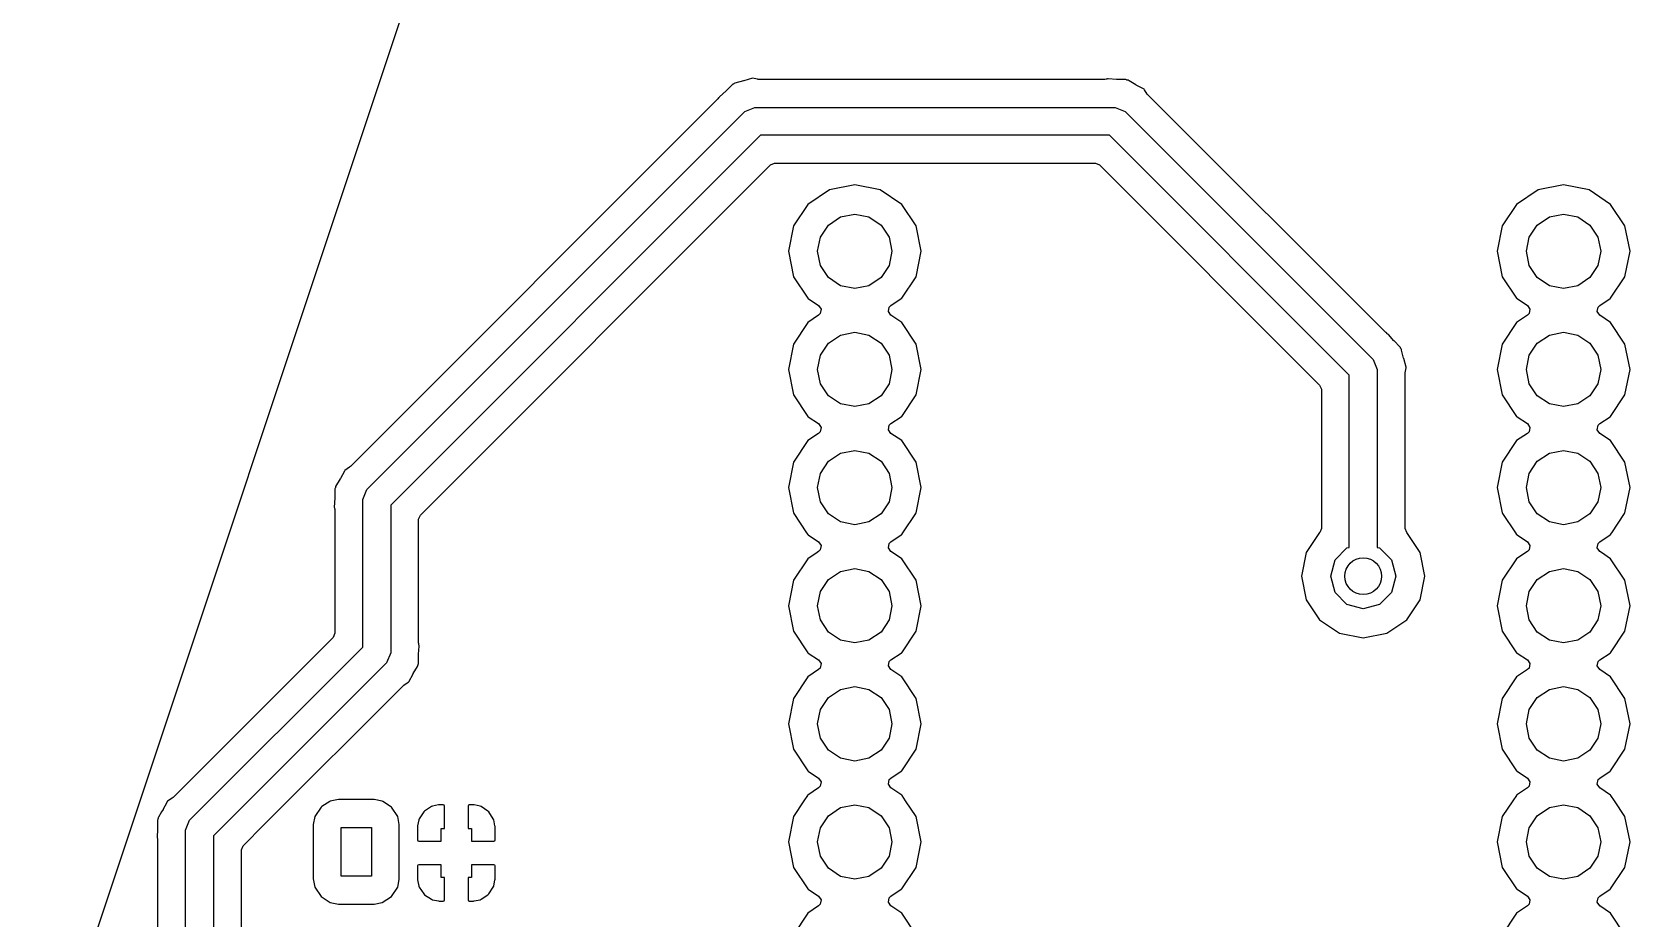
# Model space of a CAD drawing. Extents: x 0.81 to 6.94, y -6.68 to -0.78.
# Drawn here: x 2.883 to 4.236, y -3.224 to -2.474 of the extents above; entities that cross this region are included whole.
import ezdxf

# ---------------------------------------------------------------- set-up
doc = ezdxf.new("R2010")
doc.units = 0
doc.header["$MEASUREMENT"] = 0
doc.layers.add('BLACK', color=7, linetype='CONTINUOUS')

msp = doc.modelspace()

# ---------------------------------------------------------------- linework, layer by layer
at = {"layer": 'BLACK', "linetype": 'CONTINUOUS'}
for p, q in [((2.88318, -3.39975), (3.21082, -2.41685)), ((3.48551, -2.51582), (3.47808, -2.51764)), ((3.48576, -2.51575), (3.48551, -2.51582)), ((3.49309, -2.51354), (3.48576, -2.51575)), ((3.49729, -2.51434), (3.49309, -2.51354)), ((3.49793, -2.51446), (3.49729, -2.51434)), ((3.49886, -2.51455), (3.49793, -2.51446)), ((3.79139, -2.51455), (3.49886, -2.51455)), ((3.79238, -2.51434), (3.79139, -2.51455)), ((3.79239, -2.51441), (3.79238, -2.51434)), ((3.79299, -2.51431), (3.79239, -2.51441)), ((3.79353, -2.51406), (3.79299, -2.51431)), ((3.79413, -2.5141), (3.79353, -2.51406)), ((3.80107, -2.51454), (3.79413, -2.5141)), ((3.79413, -2.5141), (3.79413, -2.5141)), ((3.80138, -2.51455), (3.80107, -2.51454)), ((3.8084, -2.51455), (3.80138, -2.51455)), ((3.80908, -2.51463), (3.8084, -2.51455)), ((3.80948, -2.51485), (3.80908, -2.51463)), ((3.80991, -2.51499), (3.80948, -2.51485)), ((3.80997, -2.51501), (3.80991, -2.51499)), ((3.81032, -2.51512), (3.80997, -2.51501)), ((3.81092, -2.51516), (3.81032, -2.51512)), ((3.81201, -2.51582), (3.81092, -2.51516)), ((3.81746, -2.51912), (3.81201, -2.51582)), ((3.46502, -2.52916), (3.4648, -2.52972)), ((3.47068, -2.52417), (3.46502, -2.52916)), ((3.47091, -2.52395), (3.47068, -2.52417)), ((3.47587, -2.51899), (3.47091, -2.52395)), ((3.47641, -2.51857), (3.47587, -2.51899)), ((3.47685, -2.51844), (3.47641, -2.51857)), ((3.47725, -2.51823), (3.47685, -2.51844)), ((3.4773, -2.51821), (3.47725, -2.51823)), ((3.47763, -2.51804), (3.4773, -2.51821)), ((3.47808, -2.51764), (3.47763, -2.51804)), ((3.81769, -2.51925), (3.81746, -2.51912)), ((3.82443, -2.52286), (3.81769, -2.51925)), ((3.82477, -2.52336), (3.82443, -2.52286)), ((3.8272, -2.52694), (3.82477, -2.52336)), ((3.82477, -2.52336), (3.82477, -2.52336)), ((3.8278, -2.52766), (3.8272, -2.52694)), ((4.02898, -2.72884), (3.8278, -2.52766)), ((3.46384, -2.53102), (3.15266, -2.8422)), ((3.16665, -2.86165), (3.48665, -2.54165)), ((3.4644, -2.53017), (3.46384, -2.53102)), ((3.46446, -2.53021), (3.4644, -2.53017)), ((3.4648, -2.52972), (3.46446, -2.53021)), ((3.48665, -2.54165), (3.495, -2.53819)), ((3.495, -2.53819), (3.8, -2.53819)), ((3.8, -2.53819), (3.80835, -2.54165)), ((3.80835, -2.54165), (4.01835, -2.75165)), ((3.49989, -2.56181), (3.18681, -2.87489)), ((3.79511, -2.56181), (3.49989, -2.56181)), ((3.99819, -2.76489), (3.79511, -2.56181)), ((3.21191, -2.88323), (3.50823, -2.58691)), ((3.50823, -2.58691), (3.51174, -2.58545)), ((3.51174, -2.58545), (3.78326, -2.58545)), ((3.78326, -2.58545), (3.78677, -2.58691)), ((3.78677, -2.58691), (3.97309, -2.77323)), ((3.55809, -2.60806), (3.53985, -2.62025)), ((3.57961, -2.60378), (3.55809, -2.60806)), ((3.60112, -2.60806), (3.57961, -2.60378)), ((3.61936, -2.62025), (3.60112, -2.60806)), ((4.15809, -2.60806), (4.13985, -2.62025)), ((4.17961, -2.60378), (4.15809, -2.60806)), ((4.20112, -2.60806), (4.17961, -2.60378)), ((4.21936, -2.62025), (4.20112, -2.60806)), ((3.53985, -2.62025), (3.52767, -2.63849)), ((3.63154, -2.63849), (3.61936, -2.62025)), ((4.13985, -2.62025), (4.12767, -2.63849)), ((4.23154, -2.63849), (4.21936, -2.62025)), ((3.55734, -2.63773), (3.56755, -2.6309)), ((3.56755, -2.6309), (3.57961, -2.6285)), ((3.57961, -2.6285), (3.59166, -2.6309)), ((3.59166, -2.6309), (3.60188, -2.63773)), ((4.15734, -2.63773), (4.16755, -2.6309)), ((4.16755, -2.6309), (4.17961, -2.6285)), ((4.17961, -2.6285), (4.19166, -2.6309)), ((4.19166, -2.6309), (4.20188, -2.63773)), ((3.52767, -2.63849), (3.52339, -2.66)), ((3.54811, -2.66), (3.55051, -2.64795)), ((3.55051, -2.64795), (3.55734, -2.63773)), ((3.60188, -2.63773), (3.6087, -2.64795)), ((3.6087, -2.64795), (3.6111, -2.66)), ((3.63582, -2.66), (3.63154, -2.63849)), ((4.12767, -2.63849), (4.12339, -2.66)), ((4.14811, -2.66), (4.15051, -2.64795)), ((4.15051, -2.64795), (4.15734, -2.63773)), ((4.20188, -2.63773), (4.2087, -2.64795)), ((4.2087, -2.64795), (4.2111, -2.66)), ((4.23582, -2.66), (4.23154, -2.63849)), ((3.52339, -2.66), (3.52767, -2.68151)), ((3.55051, -2.67205), (3.54811, -2.66)), ((3.6111, -2.66), (3.6087, -2.67205)), ((3.63154, -2.68151), (3.63582, -2.66)), ((4.12339, -2.66), (4.12767, -2.68151)), ((4.15051, -2.67205), (4.14811, -2.66)), ((4.2111, -2.66), (4.2087, -2.67205)), ((4.23154, -2.68151), (4.23582, -2.66)), ((3.55734, -2.68227), (3.55051, -2.67205)), ((3.6087, -2.67205), (3.60188, -2.68227)), ((4.15734, -2.68227), (4.15051, -2.67205)), ((4.2087, -2.67205), (4.20188, -2.68227)), ((3.52767, -2.68151), (3.53985, -2.69975)), ((3.56755, -2.6891), (3.55734, -2.68227)), ((3.57961, -2.6915), (3.56755, -2.6891)), ((3.59166, -2.6891), (3.57961, -2.6915)), ((3.60188, -2.68227), (3.59166, -2.6891)), ((3.61936, -2.69975), (3.63154, -2.68151)), ((4.12767, -2.68151), (4.13985, -2.69975)), ((4.16755, -2.6891), (4.15734, -2.68227)), ((4.17961, -2.6915), (4.16755, -2.6891)), ((4.19166, -2.6891), (4.17961, -2.6915)), ((4.20188, -2.68227), (4.19166, -2.6891)), ((4.21936, -2.69975), (4.23154, -2.68151)), ((3.53985, -2.69975), (3.54026, -2.70002)), ((3.54026, -2.70002), (3.54902, -2.70588)), ((3.61019, -2.70588), (3.61895, -2.70002)), ((3.61895, -2.70002), (3.61936, -2.69975)), ((4.13985, -2.69975), (4.14026, -2.70002)), ((4.14026, -2.70002), (4.14902, -2.70588)), ((4.21019, -2.70588), (4.21895, -2.70002)), ((4.21895, -2.70002), (4.21936, -2.69975)), ((3.54902, -2.71412), (3.53985, -2.72025)), ((3.54902, -2.70588), (3.55113, -2.70903)), ((3.55039, -2.71276), (3.54902, -2.71412)), ((3.55113, -2.70903), (3.55039, -2.71276)), ((3.60808, -2.71097), (3.60883, -2.70724)), ((3.61019, -2.71412), (3.60808, -2.71097)), ((3.60883, -2.70724), (3.61019, -2.70588)), ((3.61936, -2.72025), (3.61019, -2.71412)), ((4.14902, -2.71412), (4.13985, -2.72025)), ((4.14902, -2.70588), (4.15113, -2.70903)), ((4.15039, -2.71276), (4.14902, -2.71412)), ((4.15113, -2.70903), (4.15039, -2.71276)), ((4.20808, -2.71097), (4.20883, -2.70724)), ((4.21019, -2.71412), (4.20808, -2.71097)), ((4.20883, -2.70724), (4.21019, -2.70588)), ((4.21936, -2.72025), (4.21019, -2.71412)), ((3.53985, -2.72025), (3.52767, -2.73849)), ((3.55734, -2.73773), (3.56755, -2.7309)), ((3.56755, -2.7309), (3.57961, -2.7285)), ((3.57961, -2.7285), (3.59166, -2.7309)), ((3.59166, -2.7309), (3.60188, -2.73773)), ((3.63154, -2.73849), (3.61936, -2.72025)), ((4.02983, -2.7294), (4.02898, -2.72884)), ((4.02979, -2.72946), (4.02983, -2.7294)), ((4.03028, -2.7298), (4.02979, -2.72946)), ((4.03084, -2.73002), (4.03028, -2.7298)), ((4.03124, -2.73047), (4.03084, -2.73002)), ((4.03583, -2.73568), (4.03124, -2.73047)), ((4.13985, -2.72025), (4.12767, -2.73849)), ((4.15734, -2.73773), (4.16755, -2.7309)), ((4.16755, -2.7309), (4.17961, -2.7285)), ((4.17961, -2.7285), (4.19166, -2.7309)), ((4.19166, -2.7309), (4.20188, -2.73773)), ((4.23154, -2.73849), (4.21936, -2.72025)), ((3.52767, -2.73849), (3.52339, -2.76)), ((3.55051, -2.74795), (3.55734, -2.73773)), ((3.60188, -2.73773), (3.6087, -2.74795)), ((3.63582, -2.76), (3.63154, -2.73849)), ((4.03605, -2.73591), (4.03583, -2.73568)), ((4.04101, -2.74087), (4.03605, -2.73591)), ((4.04143, -2.74141), (4.04101, -2.74087)), ((4.04156, -2.74185), (4.04143, -2.74141)), ((4.04177, -2.74225), (4.04156, -2.74185)), ((4.04179, -2.7423), (4.04177, -2.74225)), ((4.04196, -2.74263), (4.04179, -2.7423)), ((4.04236, -2.74308), (4.04196, -2.74263)), ((4.0425, -2.74367), (4.04236, -2.74308)), ((4.04418, -2.75051), (4.0425, -2.74367)), ((4.12767, -2.73849), (4.12339, -2.76)), ((4.15051, -2.74795), (4.15734, -2.73773)), ((4.20188, -2.73773), (4.2087, -2.74795)), ((4.23582, -2.76), (4.23154, -2.73849)), ((3.54811, -2.76), (3.55051, -2.74795)), ((3.6087, -2.74795), (3.6111, -2.76)), ((4.01835, -2.75165), (4.02181, -2.76)), ((4.04425, -2.75076), (4.04418, -2.75051)), ((4.04646, -2.75809), (4.04425, -2.75076)), ((4.04554, -2.76293), (4.04635, -2.75868)), ((4.04635, -2.75868), (4.04646, -2.75809)), ((4.14811, -2.76), (4.15051, -2.74795)), ((4.2087, -2.74795), (4.2111, -2.76)), ((3.52339, -2.76), (3.52767, -2.78151)), ((3.55051, -2.77205), (3.54811, -2.76)), ((3.55734, -2.78227), (3.55051, -2.77205)), ((3.6087, -2.77205), (3.60188, -2.78227)), ((3.6111, -2.76), (3.6087, -2.77205)), ((3.63154, -2.78151), (3.63582, -2.76)), ((3.99819, -2.91061), (3.99819, -2.76489)), ((4.02181, -2.76), (4.02181, -2.91061)), ((4.04545, -2.76386), (4.04554, -2.76293)), ((4.04545, -2.89471), (4.04545, -2.76386)), ((4.12339, -2.76), (4.12767, -2.78151)), ((4.15051, -2.77205), (4.14811, -2.76)), ((4.15734, -2.78227), (4.15051, -2.77205)), ((4.2087, -2.77205), (4.20188, -2.78227)), ((4.2111, -2.76), (4.2087, -2.77205)), ((4.23154, -2.78151), (4.23582, -2.76)), ((3.52767, -2.78151), (3.53985, -2.79975)), ((3.56755, -2.7891), (3.55734, -2.78227)), ((3.60188, -2.78227), (3.59166, -2.7891)), ((3.61936, -2.79975), (3.63154, -2.78151)), ((3.97309, -2.77323), (3.97455, -2.77674)), ((3.97455, -2.77674), (3.97455, -2.89471)), ((4.12767, -2.78151), (4.13985, -2.79975)), ((4.16755, -2.7891), (4.15734, -2.78227)), ((4.20188, -2.78227), (4.19166, -2.7891)), ((4.21936, -2.79975), (4.23154, -2.78151)), ((3.53985, -2.79975), (3.54026, -2.80002)), ((3.57961, -2.7915), (3.56755, -2.7891)), ((3.59166, -2.7891), (3.57961, -2.7915)), ((3.61895, -2.80002), (3.61936, -2.79975)), ((4.13985, -2.79975), (4.14026, -2.80002)), ((4.17961, -2.7915), (4.16755, -2.7891)), ((4.19166, -2.7891), (4.17961, -2.7915)), ((4.21895, -2.80002), (4.21936, -2.79975)), ((3.54026, -2.80002), (3.54902, -2.80588)), ((3.54902, -2.80588), (3.55113, -2.80903)), ((3.55039, -2.81276), (3.54902, -2.81412)), ((3.55113, -2.80903), (3.55039, -2.81276)), ((3.60808, -2.81097), (3.60883, -2.80724)), ((3.61019, -2.81412), (3.60808, -2.81097)), ((3.60883, -2.80724), (3.61019, -2.80588)), ((3.61019, -2.80588), (3.61895, -2.80002)), ((4.14026, -2.80002), (4.14902, -2.80588)), ((4.14902, -2.80588), (4.15113, -2.80903)), ((4.15039, -2.81276), (4.14902, -2.81412)), ((4.15113, -2.80903), (4.15039, -2.81276)), ((4.20808, -2.81097), (4.20883, -2.80724)), ((4.21019, -2.81412), (4.20808, -2.81097)), ((4.20883, -2.80724), (4.21019, -2.80588)), ((4.21019, -2.80588), (4.21895, -2.80002)), ((3.53985, -2.82025), (3.52767, -2.83849)), ((3.54902, -2.81412), (3.53985, -2.82025)), ((3.61936, -2.82025), (3.61019, -2.81412)), ((3.63154, -2.83849), (3.61936, -2.82025)), ((4.13985, -2.82025), (4.12767, -2.83849)), ((4.14902, -2.81412), (4.13985, -2.82025)), ((4.21936, -2.82025), (4.21019, -2.81412)), ((4.23154, -2.83849), (4.21936, -2.82025)), ((3.52767, -2.83849), (3.52339, -2.86)), ((3.55051, -2.84795), (3.55734, -2.83773)), ((3.55734, -2.83773), (3.56755, -2.8309)), ((3.56755, -2.8309), (3.57961, -2.8285)), ((3.57961, -2.8285), (3.59166, -2.8309)), ((3.59166, -2.8309), (3.60188, -2.83773)), ((3.60188, -2.83773), (3.6087, -2.84795)), ((3.63582, -2.86), (3.63154, -2.83849)), ((4.12767, -2.83849), (4.12339, -2.86)), ((4.15051, -2.84795), (4.15734, -2.83773)), ((4.15734, -2.83773), (4.16755, -2.8309)), ((4.16755, -2.8309), (4.17961, -2.8285)), ((4.17961, -2.8285), (4.19166, -2.8309)), ((4.19166, -2.8309), (4.20188, -2.83773)), ((4.20188, -2.83773), (4.2087, -2.84795)), ((4.23582, -2.86), (4.23154, -2.83849)), ((3.14412, -2.85254), (3.14016, -2.85908)), ((3.14425, -2.85231), (3.14412, -2.85254)), ((3.14758, -2.8461), (3.14425, -2.85231)), ((3.14786, -2.84557), (3.14758, -2.8461)), ((3.15194, -2.8428), (3.14786, -2.84557)), ((3.15266, -2.8422), (3.15194, -2.8428)), ((3.54811, -2.86), (3.55051, -2.84795)), ((3.6087, -2.84795), (3.6111, -2.86)), ((4.14811, -2.86), (4.15051, -2.84795)), ((4.2087, -2.84795), (4.2111, -2.86)), ((3.13963, -2.86092), (3.13955, -2.8616)), ((3.13955, -2.8616), (3.13955, -2.86862)), ((3.13985, -2.86052), (3.13963, -2.86092)), ((3.13999, -2.86009), (3.13985, -2.86052)), ((3.14001, -2.86003), (3.13999, -2.86009)), ((3.14012, -2.85968), (3.14001, -2.86003)), ((3.14016, -2.85908), (3.14012, -2.85968)), ((3.16319, -2.87), (3.16665, -2.86165)), ((3.52339, -2.86), (3.52767, -2.88151)), ((3.55051, -2.87205), (3.54811, -2.86)), ((3.6111, -2.86), (3.6087, -2.87205)), ((3.63154, -2.88151), (3.63582, -2.86)), ((4.12339, -2.86), (4.12767, -2.88151)), ((4.15051, -2.87205), (4.14811, -2.86)), ((4.2111, -2.86), (4.2087, -2.87205)), ((4.23154, -2.88151), (4.23582, -2.86)), ((3.13954, -2.86893), (3.13906, -2.87647)), ((3.13906, -2.87647), (3.13931, -2.87701)), ((3.13931, -2.87701), (3.13941, -2.87761)), ((3.13941, -2.87761), (3.13934, -2.87762)), ((3.13934, -2.87762), (3.13955, -2.87861)), ((3.13955, -2.86862), (3.13954, -2.86893)), ((3.13955, -2.87861), (3.13955, -2.98326)), ((3.16319, -2.99511), (3.16319, -2.87)), ((3.18681, -2.87489), (3.18681, -3)), ((3.55734, -2.88227), (3.55051, -2.87205)), ((3.6087, -2.87205), (3.60188, -2.88227)), ((4.15734, -2.88227), (4.15051, -2.87205)), ((4.2087, -2.87205), (4.20188, -2.88227)), ((3.21045, -2.88674), (3.21191, -2.88323)), ((3.21045, -2.99139), (3.21045, -2.88674)), ((3.52767, -2.88151), (3.52794, -2.88192)), ((3.52794, -2.88192), (3.53883, -2.89821)), ((3.56755, -2.8891), (3.55734, -2.88227)), ((3.57961, -2.8915), (3.56755, -2.8891)), ((3.59166, -2.8891), (3.57961, -2.8915)), ((3.60188, -2.88227), (3.59166, -2.8891)), ((3.62039, -2.89821), (3.63127, -2.88192)), ((3.63127, -2.88192), (3.63154, -2.88151)), ((4.12767, -2.88151), (4.12794, -2.88192)), ((4.12794, -2.88192), (4.13883, -2.89821)), ((4.16755, -2.8891), (4.15734, -2.88227)), ((4.17961, -2.8915), (4.16755, -2.8891)), ((4.19166, -2.8891), (4.17961, -2.8915)), ((4.20188, -2.88227), (4.19166, -2.8891)), ((4.22039, -2.89821), (4.23127, -2.88192)), ((4.23127, -2.88192), (4.23154, -2.88151)), ((3.53883, -2.89821), (3.53985, -2.89975)), ((3.53985, -2.89975), (3.54026, -2.90002)), ((3.54026, -2.90002), (3.54902, -2.90588)), ((3.54902, -2.90588), (3.55113, -2.90903)), ((3.60808, -2.91097), (3.60883, -2.90724)), ((3.60883, -2.90724), (3.61019, -2.90588)), ((3.61019, -2.90588), (3.61895, -2.90002)), ((3.61895, -2.90002), (3.61936, -2.89975)), ((3.61936, -2.89975), (3.62039, -2.89821)), ((3.97309, -2.89809), (3.96177, -2.91502)), ((3.97317, -2.89803), (3.97309, -2.89809)), ((3.97455, -2.89471), (3.97317, -2.89803)), ((4.04683, -2.89803), (4.04545, -2.89471)), ((4.04691, -2.89809), (4.04683, -2.89803)), ((4.05823, -2.91502), (4.04691, -2.89809)), ((4.13883, -2.89821), (4.13985, -2.89975)), ((4.13985, -2.89975), (4.14026, -2.90002)), ((4.14026, -2.90002), (4.14902, -2.90588)), ((4.14902, -2.90588), (4.15113, -2.90903)), ((4.20808, -2.91097), (4.20883, -2.90724)), ((4.20883, -2.90724), (4.21019, -2.90588)), ((4.21019, -2.90588), (4.21895, -2.90002)), ((4.21895, -2.90002), (4.21936, -2.89975)), ((4.21936, -2.89975), (4.22039, -2.89821)), ((3.53985, -2.92025), (3.52767, -2.93849)), ((3.54767, -2.91502), (3.53985, -2.92025)), ((3.54902, -2.91412), (3.54767, -2.91502)), ((3.55039, -2.91276), (3.54902, -2.91412)), ((3.55113, -2.90903), (3.55039, -2.91276)), ((3.61019, -2.91412), (3.60808, -2.91097)), ((3.61154, -2.91502), (3.61019, -2.91412)), ((3.61936, -2.92025), (3.61154, -2.91502)), ((3.63154, -2.93849), (3.61936, -2.92025)), ((3.96177, -2.91502), (3.9578, -2.935)), ((3.98244, -2.935), (3.98613, -2.92122)), ((3.98613, -2.92122), (3.99622, -2.91113)), ((3.99622, -2.91113), (3.99819, -2.91061)), ((4.02181, -2.91061), (4.02378, -2.91113)), ((4.02378, -2.91113), (4.03387, -2.92122)), ((4.03387, -2.92122), (4.03756, -2.935)), ((4.0622, -2.935), (4.05823, -2.91502)), ((4.13985, -2.92025), (4.12767, -2.93849)), ((4.14767, -2.91502), (4.13985, -2.92025)), ((4.14902, -2.91412), (4.14767, -2.91502)), ((4.15039, -2.91276), (4.14902, -2.91412)), ((4.15113, -2.90903), (4.15039, -2.91276)), ((4.21019, -2.91412), (4.20808, -2.91097)), ((4.21154, -2.91502), (4.21019, -2.91412)), ((4.21936, -2.92025), (4.21154, -2.91502)), ((4.23154, -2.93849), (4.21936, -2.92025)), ((3.55734, -2.93773), (3.56755, -2.9309)), ((3.56755, -2.9309), (3.57961, -2.9285)), ((3.57961, -2.9285), (3.59166, -2.9309)), ((3.59166, -2.9309), (3.60188, -2.93773)), ((3.9578, -2.935), (3.96177, -2.95498)), ((3.98613, -2.94878), (3.98244, -2.935)), ((4.03756, -2.935), (4.03387, -2.94878)), ((4.05823, -2.95498), (4.0622, -2.935)), ((4.15734, -2.93773), (4.16755, -2.9309)), ((4.16755, -2.9309), (4.17961, -2.9285)), ((4.17961, -2.9285), (4.19166, -2.9309)), ((4.19166, -2.9309), (4.20188, -2.93773)), ((3.52767, -2.93849), (3.52339, -2.96)), ((3.54811, -2.96), (3.55051, -2.94795)), ((3.55051, -2.94795), (3.55734, -2.93773)), ((3.60188, -2.93773), (3.6087, -2.94795)), ((3.6087, -2.94795), (3.6111, -2.96)), ((3.63582, -2.96), (3.63154, -2.93849)), ((4.12767, -2.93849), (4.12339, -2.96)), ((4.14811, -2.96), (4.15051, -2.94795)), ((4.15051, -2.94795), (4.15734, -2.93773)), ((4.20188, -2.93773), (4.2087, -2.94795)), ((4.2087, -2.94795), (4.2111, -2.96)), ((4.23582, -2.96), (4.23154, -2.93849)), ((3.52339, -2.96), (3.52767, -2.98151)), ((3.55051, -2.97205), (3.54811, -2.96)), ((3.6111, -2.96), (3.6087, -2.97205)), ((3.63154, -2.98151), (3.63582, -2.96)), ((3.96177, -2.95498), (3.97309, -2.97191)), ((3.99622, -2.95887), (3.98613, -2.94878)), ((4.01, -2.96256), (3.99622, -2.95887)), ((4.02378, -2.95887), (4.01, -2.96256)), ((4.03387, -2.94878), (4.02378, -2.95887)), ((4.04691, -2.97191), (4.05823, -2.95498)), ((4.12339, -2.96), (4.12767, -2.98151)), ((4.15051, -2.97205), (4.14811, -2.96)), ((4.2111, -2.96), (4.2087, -2.97205)), ((4.23154, -2.98151), (4.23582, -2.96)), ((3.55734, -2.98227), (3.55051, -2.97205)), ((3.6087, -2.97205), (3.60188, -2.98227)), ((3.97309, -2.97191), (3.99002, -2.98323)), ((4.02998, -2.98323), (4.04691, -2.97191)), ((4.15734, -2.98227), (4.15051, -2.97205)), ((4.2087, -2.97205), (4.20188, -2.98227)), ((3.13809, -2.98677), (3.00266, -3.1222)), ((3.13955, -2.98326), (3.13809, -2.98677)), ((3.52767, -2.98151), (3.53985, -2.99975)), ((3.56755, -2.9891), (3.55734, -2.98227)), ((3.57961, -2.9915), (3.56755, -2.9891)), ((3.59166, -2.9891), (3.57961, -2.9915)), ((3.60188, -2.98227), (3.59166, -2.9891)), ((3.61936, -2.99975), (3.63154, -2.98151)), ((3.99002, -2.98323), (4.01, -2.9872)), ((4.01, -2.9872), (4.02998, -2.98323)), ((4.12767, -2.98151), (4.13985, -2.99975)), ((4.16755, -2.9891), (4.15734, -2.98227)), ((4.17961, -2.9915), (4.16755, -2.9891)), ((4.19166, -2.9891), (4.17961, -2.9915)), ((4.20188, -2.98227), (4.19166, -2.9891)), ((4.21936, -2.99975), (4.23154, -2.98151)), ((3.01665, -3.14165), (3.16319, -2.99511)), ((3.18681, -3), (3.18335, -3.00835)), ((3.21066, -2.99238), (3.21045, -2.99139)), ((3.21045, -3.00138), (3.21046, -3.00107)), ((3.21045, -3.0084), (3.21045, -3.00138)), ((3.21046, -3.00107), (3.2109, -2.99413)), ((3.21059, -2.99239), (3.21066, -2.99238)), ((3.21069, -2.99299), (3.21059, -2.99239)), ((3.21094, -2.99353), (3.21069, -2.99299)), ((3.2109, -2.99413), (3.21094, -2.99353)), ((3.2109, -2.99413), (3.2109, -2.99413)), ((3.53985, -2.99975), (3.54026, -3.00002)), ((3.54026, -3.00002), (3.54902, -3.00588)), ((3.61019, -3.00588), (3.61895, -3.00002)), ((3.61895, -3.00002), (3.61936, -2.99975)), ((4.13985, -2.99975), (4.14026, -3.00002)), ((4.14026, -3.00002), (4.14902, -3.00588)), ((4.21019, -3.00588), (4.21895, -3.00002)), ((4.21895, -3.00002), (4.21936, -2.99975)), ((3.18335, -3.00835), (3.03681, -3.15489)), ((3.20588, -3.01746), (3.20953, -3.01143)), ((3.20953, -3.01143), (3.20984, -3.01092)), ((3.20953, -3.01143), (3.20953, -3.01143)), ((3.20984, -3.01092), (3.20988, -3.01032)), ((3.20988, -3.01032), (3.20999, -3.00997)), ((3.20999, -3.00997), (3.21001, -3.00991)), ((3.21001, -3.00991), (3.21015, -3.00948)), ((3.21015, -3.00948), (3.21037, -3.00908)), ((3.21037, -3.00908), (3.21045, -3.0084)), ((3.54902, -3.01412), (3.53985, -3.02025)), ((3.54902, -3.00588), (3.55113, -3.00903)), ((3.55039, -3.01276), (3.54902, -3.01412)), ((3.55113, -3.00903), (3.55039, -3.01276)), ((3.60808, -3.01097), (3.60883, -3.00724)), ((3.61019, -3.01412), (3.60808, -3.01097)), ((3.60883, -3.00724), (3.61019, -3.00588)), ((3.61936, -3.02025), (3.61019, -3.01412)), ((4.14902, -3.01412), (4.13985, -3.02025)), ((4.14902, -3.00588), (4.15113, -3.00903)), ((4.15039, -3.01276), (4.14902, -3.01412)), ((4.15113, -3.00903), (4.15039, -3.01276)), ((4.20808, -3.01097), (4.20883, -3.00724)), ((4.21019, -3.01412), (4.20808, -3.01097)), ((4.20883, -3.00724), (4.21019, -3.00588)), ((4.21936, -3.02025), (4.21019, -3.01412)), ((3.07983, -3.14531), (3.19734, -3.0278)), ((3.19734, -3.0278), (3.19806, -3.0272)), ((3.19806, -3.0272), (3.20164, -3.02477)), ((3.20164, -3.02477), (3.20214, -3.02443)), ((3.20164, -3.02477), (3.20164, -3.02477)), ((3.20214, -3.02443), (3.20575, -3.01769)), ((3.20575, -3.01769), (3.20588, -3.01746)), ((3.53985, -3.02025), (3.52767, -3.03849)), ((3.56755, -3.0309), (3.57961, -3.0285)), ((3.57961, -3.0285), (3.59166, -3.0309)), ((3.63154, -3.03849), (3.61936, -3.02025)), ((4.13985, -3.02025), (4.12767, -3.03849)), ((4.16755, -3.0309), (4.17961, -3.0285)), ((4.17961, -3.0285), (4.19166, -3.0309)), ((4.23154, -3.03849), (4.21936, -3.02025)), ((3.52767, -3.03849), (3.52339, -3.06)), ((3.55051, -3.04795), (3.55734, -3.03773)), ((3.55734, -3.03773), (3.56755, -3.0309)), ((3.59166, -3.0309), (3.60188, -3.03773)), ((3.60188, -3.03773), (3.6087, -3.04795)), ((3.63582, -3.06), (3.63154, -3.03849)), ((4.12767, -3.03849), (4.12339, -3.06)), ((4.15051, -3.04795), (4.15734, -3.03773)), ((4.15734, -3.03773), (4.16755, -3.0309)), ((4.19166, -3.0309), (4.20188, -3.03773)), ((4.20188, -3.03773), (4.2087, -3.04795)), ((4.23582, -3.06), (4.23154, -3.03849)), ((3.54811, -3.06), (3.55051, -3.04795)), ((3.6087, -3.04795), (3.6111, -3.06)), ((4.14811, -3.06), (4.15051, -3.04795)), ((4.2087, -3.04795), (4.2111, -3.06)), ((3.52339, -3.06), (3.52767, -3.08151)), ((3.55051, -3.07205), (3.54811, -3.06)), ((3.6111, -3.06), (3.6087, -3.07205)), ((3.63154, -3.08151), (3.63582, -3.06)), ((4.12339, -3.06), (4.12767, -3.08151)), ((4.15051, -3.07205), (4.14811, -3.06)), ((4.2111, -3.06), (4.2087, -3.07205)), ((4.23154, -3.08151), (4.23582, -3.06)), ((3.52767, -3.08151), (3.53985, -3.09975)), ((3.55734, -3.08227), (3.55051, -3.07205)), ((3.56755, -3.0891), (3.55734, -3.08227)), ((3.60188, -3.08227), (3.59166, -3.0891)), ((3.6087, -3.07205), (3.60188, -3.08227)), ((3.61936, -3.09975), (3.63154, -3.08151)), ((4.12767, -3.08151), (4.13985, -3.09975)), ((4.15734, -3.08227), (4.15051, -3.07205)), ((4.16755, -3.0891), (4.15734, -3.08227)), ((4.20188, -3.08227), (4.19166, -3.0891)), ((4.2087, -3.07205), (4.20188, -3.08227)), ((4.21936, -3.09975), (4.23154, -3.08151)), ((3.57961, -3.0915), (3.56755, -3.0891)), ((3.59166, -3.0891), (3.57961, -3.0915)), ((4.17961, -3.0915), (4.16755, -3.0891)), ((4.19166, -3.0891), (4.17961, -3.0915)), ((3.53985, -3.09975), (3.54026, -3.10002)), ((3.54026, -3.10002), (3.54902, -3.10588)), ((3.54902, -3.10588), (3.55113, -3.10903)), ((3.55113, -3.10903), (3.55039, -3.11276)), ((3.60808, -3.11097), (3.60883, -3.10724)), ((3.61019, -3.11412), (3.60808, -3.11097)), ((3.60883, -3.10724), (3.61019, -3.10588)), ((3.61019, -3.10588), (3.61895, -3.10002)), ((3.61895, -3.10002), (3.61936, -3.09975)), ((4.13985, -3.09975), (4.14026, -3.10002)), ((4.14026, -3.10002), (4.14902, -3.10588)), ((4.14902, -3.10588), (4.15113, -3.10903)), ((4.15113, -3.10903), (4.15039, -3.11276)), ((4.20808, -3.11097), (4.20883, -3.10724)), ((4.21019, -3.11412), (4.20808, -3.11097)), ((4.20883, -3.10724), (4.21019, -3.10588)), ((4.21019, -3.10588), (4.21895, -3.10002)), ((4.21895, -3.10002), (4.21936, -3.09975)), ((3.00194, -3.1228), (2.99786, -3.12557)), ((3.00266, -3.1222), (3.00194, -3.1228)), ((3.14255, -3.124), (3.13566, -3.12537)), ((3.15768, -3.124), (3.14255, -3.124)), ((3.17256, -3.124), (3.15768, -3.124)), ((3.1728, -3.124), (3.17256, -3.124)), ((3.1797, -3.12537), (3.1728, -3.124)), ((3.53958, -3.12065), (3.53653, -3.12523)), ((3.53985, -3.12025), (3.53958, -3.12065)), ((3.54902, -3.11412), (3.53985, -3.12025)), ((3.55039, -3.11276), (3.54902, -3.11412)), ((3.61936, -3.12025), (3.61019, -3.11412)), ((3.61963, -3.12065), (3.61936, -3.12025)), ((3.62269, -3.12523), (3.61963, -3.12065)), ((4.13958, -3.12065), (4.13653, -3.12523)), ((4.13985, -3.12025), (4.13958, -3.12065)), ((4.14902, -3.11412), (4.13985, -3.12025)), ((4.15039, -3.11276), (4.14902, -3.11412)), ((4.21936, -3.12025), (4.21019, -3.11412)), ((4.21963, -3.12065), (4.21936, -3.12025)), ((4.22269, -3.12523), (4.21963, -3.12065)), ((2.99287, -3.13461), (2.99016, -3.13908)), ((2.99412, -3.13254), (2.99287, -3.13461)), ((2.99425, -3.13231), (2.99412, -3.13254)), ((2.9957, -3.12961), (2.99425, -3.13231)), ((2.99786, -3.12557), (2.9957, -3.12961)), ((3.12784, -3.13059), (3.12261, -3.13841)), ((3.12864, -3.13005), (3.12784, -3.13059)), ((3.13525, -3.12564), (3.12864, -3.13005)), ((3.13566, -3.12537), (3.13525, -3.12564)), ((3.1801, -3.12564), (3.1797, -3.12537)), ((3.18671, -3.13005), (3.1801, -3.12564)), ((3.18752, -3.13059), (3.18671, -3.13005)), ((3.19274, -3.13841), (3.18752, -3.13059)), ((3.21484, -3.13461), (3.21096, -3.14041)), ((3.21551, -3.13393), (3.21484, -3.13461)), ((3.22132, -3.13005), (3.21551, -3.13393)), ((3.2222, -3.12969), (3.22132, -3.13005)), ((3.22732, -3.12867), (3.2222, -3.12969)), ((3.2278, -3.12862), (3.22732, -3.12867)), ((3.23134, -3.12862), (3.2278, -3.12862)), ((3.23203, -3.12891), (3.23134, -3.12862)), ((3.23232, -3.12961), (3.23203, -3.12891)), ((3.23232, -3.14862), (3.23232, -3.12961)), ((3.25261, -3.12891), (3.25232, -3.12961)), ((3.25232, -3.12961), (3.25232, -3.14862)), ((3.25331, -3.12862), (3.25261, -3.12891)), ((3.25684, -3.12862), (3.25331, -3.12862)), ((3.25733, -3.12867), (3.25684, -3.12862)), ((3.26244, -3.12969), (3.25733, -3.12867)), ((3.26333, -3.13005), (3.26244, -3.12969)), ((3.26913, -3.13393), (3.26333, -3.13005)), ((3.26981, -3.13461), (3.26913, -3.13393)), ((3.27369, -3.14041), (3.26981, -3.13461)), ((3.53653, -3.12523), (3.52767, -3.13849)), ((3.55051, -3.14795), (3.55734, -3.13773)), ((3.55734, -3.13773), (3.56755, -3.1309)), ((3.56755, -3.1309), (3.57961, -3.1285)), ((3.57961, -3.1285), (3.59166, -3.1309)), ((3.59166, -3.1309), (3.60188, -3.13773)), ((3.60188, -3.13773), (3.6087, -3.14795)), ((3.63154, -3.13849), (3.62269, -3.12523)), ((4.13653, -3.12523), (4.12767, -3.13849)), ((4.15051, -3.14795), (4.15734, -3.13773)), ((4.15734, -3.13773), (4.16755, -3.1309)), ((4.16755, -3.1309), (4.17961, -3.1285)), ((4.17961, -3.1285), (4.19166, -3.1309)), ((4.19166, -3.1309), (4.20188, -3.13773)), ((4.20188, -3.13773), (4.2087, -3.14795)), ((4.23154, -3.13849), (4.22269, -3.12523)), ((2.98954, -3.14893), (2.98906, -3.15647)), ((2.98955, -3.14862), (2.98954, -3.14893)), ((2.98963, -3.14092), (2.98955, -3.1416)), ((2.98955, -3.1416), (2.98955, -3.14862)), ((2.98985, -3.14052), (2.98963, -3.14092)), ((2.98999, -3.14009), (2.98985, -3.14052)), ((2.99001, -3.14003), (2.98999, -3.14009)), ((2.99012, -3.13968), (2.99001, -3.14003)), ((2.99016, -3.13908), (2.99012, -3.13968)), ((3.01319, -3.15), (3.01665, -3.14165)), ((3.01319, -3.675), (3.01319, -3.15)), ((3.06191, -3.16323), (3.07983, -3.14531)), ((3.12261, -3.13841), (3.12124, -3.14531)), ((3.12124, -3.14531), (3.12124, -3.1913)), ((3.14488, -3.18898), (3.14488, -3.14764)), ((3.14488, -3.14764), (3.17047, -3.14764)), ((3.17047, -3.14764), (3.17047, -3.18898)), ((3.19411, -3.14531), (3.19274, -3.13841)), ((3.19411, -3.1583), (3.19411, -3.14531)), ((3.20958, -3.14641), (3.20953, -3.1469)), ((3.20953, -3.1469), (3.20953, -3.1583)), ((3.21059, -3.1413), (3.20958, -3.14641)), ((3.21096, -3.14041), (3.21059, -3.1413)), ((3.22953, -3.15929), (3.22953, -3.14862)), ((3.22953, -3.14862), (3.23232, -3.14862)), ((3.25232, -3.14862), (3.25512, -3.14862)), ((3.25512, -3.14862), (3.25512, -3.15929)), ((3.27405, -3.1413), (3.27369, -3.14041)), ((3.27507, -3.14641), (3.27405, -3.1413)), ((3.27512, -3.1469), (3.27507, -3.14641)), ((3.27512, -3.1583), (3.27512, -3.1469)), ((3.52767, -3.13849), (3.52339, -3.16)), ((3.54811, -3.16), (3.55051, -3.14795)), ((3.6087, -3.14795), (3.6111, -3.16)), ((3.63582, -3.16), (3.63154, -3.13849)), ((4.12767, -3.13849), (4.12339, -3.16)), ((4.14811, -3.16), (4.15051, -3.14795)), ((4.2087, -3.14795), (4.2111, -3.16)), ((4.23582, -3.16), (4.23154, -3.13849)), ((2.98906, -3.15647), (2.98931, -3.15701)), ((2.98931, -3.15701), (2.98941, -3.15761)), ((2.98941, -3.15761), (2.98934, -3.15762)), ((2.98934, -3.15762), (2.98955, -3.15861)), ((2.98955, -3.15861), (2.98955, -3.67114)), ((3.03681, -3.15489), (3.03681, -3.67011)), ((3.06045, -3.16674), (3.06191, -3.16323)), ((3.19411, -3.1913), (3.19411, -3.1583)), ((3.20953, -3.1583), (3.20982, -3.159)), ((3.20982, -3.159), (3.21051, -3.15929)), ((3.21051, -3.15929), (3.22953, -3.15929)), ((3.25512, -3.15929), (3.27413, -3.15929)), ((3.27413, -3.15929), (3.27483, -3.159)), ((3.27483, -3.159), (3.27512, -3.1583)), ((3.52339, -3.16), (3.52767, -3.18151)), ((3.55051, -3.17205), (3.54811, -3.16)), ((3.6111, -3.16), (3.6087, -3.17205)), ((3.63154, -3.18151), (3.63582, -3.16)), ((4.12339, -3.16), (4.12767, -3.18151)), ((4.15051, -3.17205), (4.14811, -3.16)), ((4.2111, -3.16), (4.2087, -3.17205)), ((4.23154, -3.18151), (4.23582, -3.16)), ((3.06045, -3.5383), (3.06045, -3.16674)), ((3.55734, -3.18227), (3.55051, -3.17205)), ((3.6087, -3.17205), (3.60188, -3.18227)), ((4.15734, -3.18227), (4.15051, -3.17205)), ((4.2087, -3.17205), (4.20188, -3.18227)), ((3.12124, -3.1913), (3.12261, -3.1982)), ((3.17047, -3.18898), (3.14488, -3.18898)), ((3.19274, -3.1982), (3.19404, -3.19169)), ((3.19404, -3.19169), (3.19411, -3.1913)), ((3.20982, -3.17958), (3.20953, -3.18028)), ((3.20953, -3.18028), (3.20953, -3.19169)), ((3.20953, -3.19169), (3.20958, -3.19217)), ((3.20958, -3.19217), (3.21059, -3.19729)), ((3.21051, -3.17929), (3.20982, -3.17958)), ((3.22953, -3.17929), (3.21051, -3.17929)), ((3.22953, -3.18996), (3.22953, -3.17929)), ((3.23232, -3.18996), (3.22953, -3.18996)), ((3.23232, -3.20897), (3.23232, -3.18996)), ((3.25512, -3.18996), (3.25232, -3.18996)), ((3.25232, -3.18996), (3.25232, -3.20897)), ((3.27413, -3.17929), (3.25512, -3.17929)), ((3.25512, -3.17929), (3.25512, -3.18996)), ((3.27405, -3.19729), (3.27507, -3.19217)), ((3.27483, -3.17958), (3.27413, -3.17929)), ((3.27512, -3.18028), (3.27483, -3.17958)), ((3.27507, -3.19217), (3.27512, -3.19169)), ((3.27512, -3.19169), (3.27512, -3.18028)), ((3.52767, -3.18151), (3.53985, -3.19975)), ((3.56755, -3.1891), (3.55734, -3.18227)), ((3.57961, -3.1915), (3.56755, -3.1891)), ((3.59166, -3.1891), (3.57961, -3.1915)), ((3.60188, -3.18227), (3.59166, -3.1891)), ((3.61936, -3.19975), (3.63154, -3.18151)), ((4.12767, -3.18151), (4.13985, -3.19975)), ((4.16755, -3.1891), (4.15734, -3.18227)), ((4.17961, -3.1915), (4.16755, -3.1891)), ((4.19166, -3.1891), (4.17961, -3.1915)), ((4.20188, -3.18227), (4.19166, -3.1891)), ((4.21936, -3.19975), (4.23154, -3.18151)), ((3.12261, -3.1982), (3.12784, -3.20602)), ((3.18752, -3.20602), (3.19274, -3.1982)), ((3.21059, -3.19729), (3.21096, -3.19817)), ((3.21096, -3.19817), (3.21484, -3.20397)), ((3.21484, -3.20397), (3.21551, -3.20465)), ((3.21551, -3.20465), (3.22132, -3.20853)), ((3.26333, -3.20853), (3.26913, -3.20465)), ((3.26913, -3.20465), (3.26981, -3.20397)), ((3.26981, -3.20397), (3.27369, -3.19817)), ((3.27369, -3.19817), (3.27405, -3.19729)), ((3.53985, -3.19975), (3.54026, -3.20002)), ((3.54026, -3.20002), (3.54902, -3.20588)), ((3.61019, -3.20588), (3.61895, -3.20002)), ((3.61895, -3.20002), (3.61936, -3.19975)), ((4.13985, -3.19975), (4.14026, -3.20002)), ((4.14026, -3.20002), (4.14902, -3.20588)), ((4.21019, -3.20588), (4.21895, -3.20002)), ((4.21895, -3.20002), (4.21936, -3.19975)), ((3.12784, -3.20602), (3.13566, -3.21125)), ((3.13566, -3.21125), (3.14255, -3.21262)), ((3.14255, -3.21262), (3.15768, -3.21262)), ((3.15768, -3.21262), (3.1728, -3.21262)), ((3.1728, -3.21262), (3.1797, -3.21125)), ((3.1797, -3.21125), (3.18752, -3.20602)), ((3.22132, -3.20853), (3.2222, -3.2089)), ((3.2222, -3.2089), (3.22732, -3.20991)), ((3.22732, -3.20991), (3.2278, -3.20996)), ((3.2278, -3.20996), (3.23134, -3.20996)), ((3.23134, -3.20996), (3.23203, -3.20967)), ((3.23203, -3.20967), (3.23232, -3.20897)), ((3.25232, -3.20897), (3.25261, -3.20967)), ((3.25261, -3.20967), (3.25331, -3.20996)), ((3.25331, -3.20996), (3.25684, -3.20996)), ((3.25684, -3.20996), (3.25733, -3.20991)), ((3.25733, -3.20991), (3.26244, -3.2089)), ((3.26244, -3.2089), (3.26333, -3.20853)), ((3.54902, -3.21412), (3.53985, -3.22025)), ((3.54902, -3.20588), (3.55113, -3.20903)), ((3.55039, -3.21276), (3.54902, -3.21412)), ((3.55113, -3.20903), (3.55039, -3.21276)), ((3.60808, -3.21097), (3.60883, -3.20724)), ((3.61019, -3.21412), (3.60808, -3.21097)), ((3.60883, -3.20724), (3.61019, -3.20588)), ((3.61936, -3.22025), (3.61019, -3.21412)), ((4.14902, -3.21412), (4.13985, -3.22025)), ((4.14902, -3.20588), (4.15113, -3.20903)), ((4.15039, -3.21276), (4.14902, -3.21412)), ((4.15113, -3.20903), (4.15039, -3.21276)), ((4.20808, -3.21097), (4.20883, -3.20724)), ((4.21019, -3.21412), (4.20808, -3.21097)), ((4.20883, -3.20724), (4.21019, -3.20588)), ((4.21936, -3.22025), (4.21019, -3.21412)), ((3.53985, -3.22025), (3.52767, -3.23849)), ((3.63154, -3.23849), (3.61936, -3.22025)), ((4.13985, -3.22025), (4.12767, -3.23849)), ((4.23154, -3.23849), (4.21936, -3.22025))]:
    msp.add_line(p, q, dxfattribs=at)
at = {"layer": 'BLACK'}
msp.add_circle((4.01, -2.935), 0.01555, dxfattribs=at)

doc.saveas('drawing.dxf')
